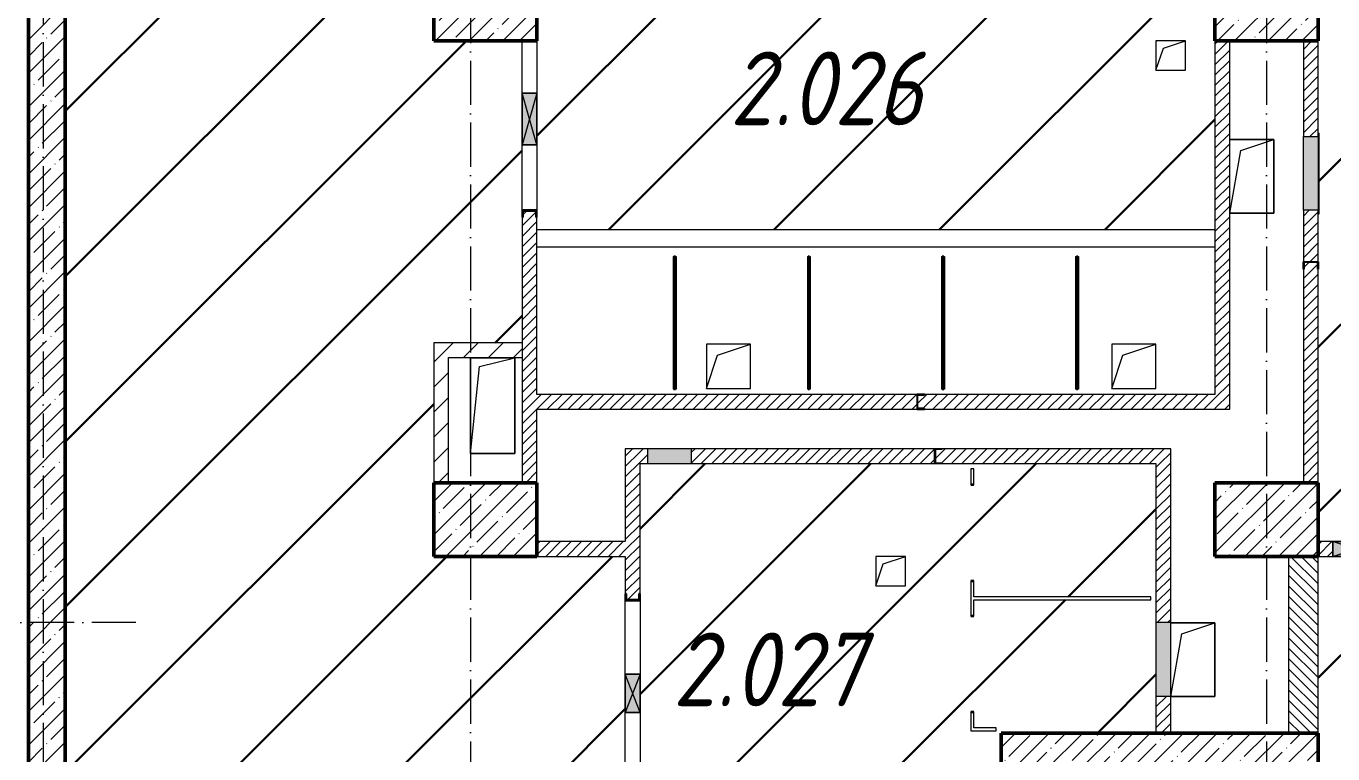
# Model space of a CAD drawing. Header units: millimetres. Extents: x -17017 to 628417, y -109036 to 199237.
# Drawn here: x 117995 to 126860, y 121754 to 126695 of the extents above; entities that cross this region are included whole.
import ezdxf

# ---------------------------------------------------------------- set-up
doc = ezdxf.new("R2010")
doc.units = ezdxf.units.MM
doc.linetypes.add('50_200_ШТРИХ_1Т_ш5_п1_п1_', pattern=[700, 500, -100, 0, -100])
for name, color, linetype, lineweight in [('3.1) ЖБ окна 1.2 м', 102, 'Continuous', 30), ('A-DETL-GENF-OTLN', 7, 'Continuous', 9), ('A-DOOR-OPNG-MCUT', 7, 'Continuous', 35), ('A-FLOR-____-OTLN', 7, 'Continuous', 9), ('A-GENM-____-MCUT', 7, 'Continuous', 25), ('A-GENM-____-OTLN', 7, 'Continuous', 9), ('A-GENM-____-OTLN-1', 7, 'Continuous', 25), ('A-GLAZ-____-OTLN', 7, 'Continuous', 9), ('A-WALL-____-MCUT', 7, 'Continuous', 13), ('A-WALL-____-MCUT-2', 7, 'Continuous', 50), ('A-WALL-____-OTLN', 7, 'Continuous', 9), ('A-WALL-____-PATT-1', 7, 'Continuous', 9), ('A-WALL-FNSH-MCUT-1', 7, 'Continuous', 9), ('I-WALL-____-OTLN', 7, 'Continuous', 9), ('S-COLS-____-MCUT', 7, 'Continuous', 50), ('S-COLS-____-OTLN', 7, 'Continuous', 9), ('S-GRID-____-OTLN-1', 7, '50_200_ШТРИХ_1Т_ш5_п1_п1_', 9), ('Марки помещений', 7, 'Continuous', 9), ('стяжа', 7, 'Continuous', 30)]:
    doc.layers.add(name, color=color, linetype=linetype, lineweight=lineweight)
doc.layers.add('A-DOOR-____-OTLN-1', color=7, linetype='Continuous', lineweight=9, true_color=0xffffff)
doc.layers.add('A-GLAZ-____-OTLN-1', color=7, linetype='Continuous', lineweight=9, true_color=0xc0c0c0)
doc.styles.add('ISOCPEUR_I_2', font='isocpeui.ttf', dxfattribs={"width": 0.85, "height": 2.3})
pattern_1 = [(45, (43259.71, 63713.66), (-35.35534, 35.35534), [])]
pattern_2 = [(45, (43259.71, 63713.66), (-114.04925, 114.04925), []), (45, (43373.76, 63713.66), (-114.04925, 114.04925), [201.612, -40.322, 3.353, -36.97])]
pattern_3 = [(45, (43259.71, 63713.66), (-84.85281, 84.85281), [])]

# ---------------------------------------------------------------- blocks, each defined once
blk = doc.blocks.new('DOR_ДУ_распашная__1Ст_Прямоугольная_ШЕР - Вн_650х2100h_Кабинки С_у-17949503-АР1_План отверстий 2 этажа в осях 1-64_Ю-ЯЯ')
at = {"layer": 'A-DOOR-OPNG-MCUT'}
for p, q in [((-325, 10), (-325, -10)), ((325, -10), (325, 10))]:
    blk.add_line(p, q, dxfattribs=at)
blk = doc.blocks.new('BSC_Колонна _Прямоугольная - 500х700-V106-АР1_План отверстий 2 этажа в осях 1-64_Ю-ЯЯ')
at = {"layer": 'S-COLS-____-OTLN'}
h = blk.add_hatch(dxfattribs=at)
h.set_pattern_fill('FP_119', color=256, style=0, pattern_type=2)
h.set_pattern_definition([(315, (-63131.04, 77850), (114.04925, 114.04925), []), (315, (-63131.04, 77735.95), (114.04925, 114.04925), [201.613, -40.323, 3.353, -36.97])])
h.paths.add_polyline_path([(-250, 350), (-250, -350), (250, -350), (250, 350)], flags=0)
at = {"layer": 'S-COLS-____-MCUT'}
for p, q in [((250, 350), (-250, 350)), ((-250, 350), (-250, -350)), ((250, -350), (250, 350)), ((-250, -350), (250, -350))]:
    blk.add_line(p, q, dxfattribs=at)
blk = doc.blocks.new('BSC_Колонна _Прямоугольная - 500х700-V107-АР1_План отверстий 2 этажа в осях 1-64_Ю-ЯЯ')
at = {"layer": 'S-COLS-____-OTLN'}
h = blk.add_hatch(dxfattribs=at)
h.set_pattern_fill('FP_120', color=256, style=0, pattern_type=2)
h.set_pattern_definition([(315, (-63131.04, 83150), (114.04925, 114.04925), []), (315, (-63131.04, 83035.95), (114.04925, 114.04925), [201.613, -40.323, 3.353, -36.97])])
h.paths.add_polyline_path([(-250, 350), (-250, -350), (250, -350), (250, 350)], flags=0)
at = {"layer": 'S-COLS-____-MCUT'}
for p, q in [((250, 350), (-250, 350)), ((-250, 350), (-250, -350)), ((250, -350), (250, 350)), ((-250, -350), (250, -350))]:
    blk.add_line(p, q, dxfattribs=at)
blk = doc.blocks.new('BSC_Колонна _Прямоугольная - 500х700-V126-АР1_План отверстий 2 этажа в осях 1-64_Ю-ЯЯ')
at = {"layer": 'S-COLS-____-OTLN'}
h = blk.add_hatch(dxfattribs=at)
h.set_pattern_fill('FP_139', color=256, style=0, pattern_type=2)
h.set_pattern_definition([(315, (-59631.04, 77850), (114.04925, 114.04925), []), (315, (-59631.04, 77735.95), (114.04925, 114.04925), [201.613, -40.323, 3.353, -36.97])])
h.paths.add_polyline_path([(-250, 350), (-250, -350), (250, -350), (250, 350)], flags=0)
at = {"layer": 'S-COLS-____-MCUT'}
for p, q in [((250, 350), (-250, 350)), ((-250, 350), (-250, -350)), ((250, -350), (250, 350)), ((-250, -350), (250, -350))]:
    blk.add_line(p, q, dxfattribs=at)
blk = doc.blocks.new('BSC_Колонна _Прямоугольная - 500х700-V127-АР1_План отверстий 2 этажа в осях 1-64_Ю-ЯЯ')
at = {"layer": 'S-COLS-____-OTLN'}
h = blk.add_hatch(dxfattribs=at)
h.set_pattern_fill('FP_140', color=256, style=0, pattern_type=2)
h.set_pattern_definition([(315, (-59631.04, 83150), (114.04925, 114.04925), []), (315, (-59631.04, 83035.95), (114.04925, 114.04925), [201.613, -40.323, 3.353, -36.97])])
h.paths.add_polyline_path([(-250, 350), (-250, -350), (250, -350), (250, 350)], flags=0)
at = {"layer": 'S-COLS-____-MCUT'}
for p, q in [((250, 350), (-250, 350)), ((-250, 350), (-250, -350)), ((250, -350), (250, 350)), ((-250, -350), (250, -350))]:
    blk.add_line(p, q, dxfattribs=at)
blk = doc.blocks.new('154_Стойка_СКБ_Швеллер - СМ-2180_100-28278414-АР1_План отверстий 2 этажа в осях 1-64_Ю-ЯЯ')
at = {"layer": 'A-GENM-____-MCUT'}
for p, q in [((171, 50), (125, 50)), ((125, 50), (125, -50)), ((129.5, 42.4), (171, 42.4)), ((129.5, -42.4), (129.5, 42.4)), ((171, 42.4), (171, 50)), ((125, -50), (171, -50)), ((171, -42.4), (129.5, -42.4)), ((171, -50), (171, -42.4))]:
    blk.add_line(p, q, dxfattribs=at)
blk = doc.blocks.new('154_Фахверк_СКБ_Швеллер - Тип_100_3960-28333271-АР1_План отверстий 2 этажа в осях 1-64_Ю-ЯЯ')
at = {"layer": 'A-GENM-____-MCUT'}
for p, q in [((125, 50), (175, 50)), ((125, -50), (125, 50)), ((128, 47), (128, -47)), ((175, 47), (128, 47)), ((175, 50), (175, 47)), ((175, -50), (125, -50)), ((128, -47), (175, -47)), ((175, -47), (175, -50))]:
    blk.add_line(p, q, dxfattribs=at)
blk = doc.blocks.new('154_Фахверк_СКБ_Швеллер - Тип_100_3960-28331862-АР1_План отверстий 2 этажа в осях 1-64_Ю-ЯЯ')
at = {"layer": 'A-GENM-____-MCUT'}
for p, q in [((175, 50), (125, 50)), ((125, 50), (125, -50)), ((128, 47), (175, 47)), ((128, -47), (128, 47)), ((175, 47), (175, 50)), ((125, -50), (175, -50)), ((175, -47), (128, -47)), ((175, -50), (175, -47))]:
    blk.add_line(p, q, dxfattribs=at)
blk = doc.blocks.new('131_Панель боковая - 900х1500-29281255-АР1_План отверстий 2 этажа в осях 1-64_Ю-ЯЯ')
at = {"layer": 'A-GENM-____-MCUT'}
for p, q in [((450, 5), (-450, 5)), ((-450, 5), (-450, -5)), ((450, -5), (450, 5)), ((-450, -5), (450, -5))]:
    blk.add_line(p, q, dxfattribs=at)
at = {"layer": 'A-GENM-____-OTLN'}
for p, q in [((-450, 10), (450, 10)), ((-450, 5), (-450, 10)), ((450, 10), (450, 5)), ((-450, -10), (-450, -5)), ((-450, -10), (450, -10)), ((450, -5), (450, -10))]:
    blk.add_line(p, q, dxfattribs=at)
blk = doc.blocks.new('AR_Отверстие Ниша - Лючок-32401897-АР1_План отверстий 2 этажа в осях 1-64_Ю-ЯЯ')
at = {"layer": 'A-GLAZ-____-OTLN'}
blk.add_hatch(color=256, dxfattribs=at).paths.add_polyline_path([(250, -50), (250, 50), (-250, 50), (-250, -50), (-158, -50)], flags=0)
for p, q in [((250, 50), (-250, 50)), ((-250, 50), (-250, -50)), ((250, -50), (250, 50)), ((-250, -50), (250, -50))]:
    blk.add_line(p, q, dxfattribs=at)
blk = doc.blocks.new('AR_Отверстие Ниша - Лючок-32401869-АР1_План отверстий 2 этажа в осях 1-64_Ю-ЯЯ')
at = {"layer": 'A-GLAZ-____-OTLN'}
blk.add_hatch(color=256, dxfattribs=at).paths.add_polyline_path([(250, 50), (-250, 50), (-250, -50), (250, -50)], flags=0)
for p, q in [((-250, 50), (250, 50)), ((-250, -50), (-250, 50)), ((250, 50), (250, -50)), ((250, -50), (-250, -50))]:
    blk.add_line(p, q, dxfattribs=at)
blk = doc.blocks.new('Л_Общий_Лючок - Лючок-29741473-АР1_План отверстий 2 этажа в осях 1-64_Ю-ЯЯ')
at = {"layer": 'A-GLAZ-____-OTLN-1'}
blk.add_hatch(color=256, dxfattribs=at).paths.add_polyline_path([(-24, -6), (524, -6), (524, 0), (-24, 0)], flags=0)
at = {"layer": 'A-GLAZ-____-OTLN'}
for p, q in [((-24, 0), (-24, -6)), ((524, 0), (524, -6)), ((-24, -6), (524, -6))]:
    blk.add_line(p, q, dxfattribs=at)
blk = doc.blocks.new('AR_Отверстие Ниша - Лючок-32401924-АР1_План отверстий 2 этажа в осях 1-64_Ю-ЯЯ')
at = {"layer": 'A-GLAZ-____-OTLN'}
blk.add_hatch(color=256, dxfattribs=at).paths.add_polyline_path([(150, -50), (150, 50), (-150, 50), (-150, -50)], flags=0)
for p, q in [((150, 50), (-150, 50)), ((-150, 50), (-150, -50)), ((150, -50), (150, 50)), ((-150, -50), (150, -50))]:
    blk.add_line(p, q, dxfattribs=at)
blk = doc.blocks.new('AR_Отверстие прямоугольное _в плите_ - AR_Отверстие прямоугольное _в плите_-30459333-АР1_План отверстий 2 этажа в осях 1-64_Ю-ЯЯ')
at = {"layer": 'A-GENM-____-OTLN'}
for p, q in [((150, 250), (-150, 250)), ((-75, 175), (150, 250)), ((150, -250), (150, 250)), ((-150, -250), (-75, 175)), ((-150, -250), (150, -250))]:
    blk.add_line(p, q, dxfattribs=at)
blk = doc.blocks.new('AR_Отверстие прямоугольное _в плите_ - AR_Отверстие прямоугольное _в плите_-30459207-АР1_План отверстий 2 этажа в осях 1-64_Ю-ЯЯ')
at = {"layer": 'A-GENM-____-OTLN'}
for p, q in [((100, 100), (-100, 100)), ((-100, 100), (-100, -100)), ((-50, 50), (100, 100)), ((100, -100), (100, 100)), ((-100, -100), (-50, 50)), ((-100, -100), (100, -100))]:
    blk.add_line(p, q, dxfattribs=at)
blk = doc.blocks.new('AR_Отверстие прямоугольное _в плите_ - AR_Отверстие прямоугольное _в плите_-30459341-АР1_План отверстий 2 этажа в осях 1-64_Ю-ЯЯ')
at = {"layer": 'A-GENM-____-OTLN'}
for p, q in [((150, 150), (-150, 150)), ((-150, 150), (-150, -150)), ((-75, 75), (150, 150)), ((150, -150), (150, 150)), ((-150, -150), (-75, 75)), ((-150, -150), (150, -150))]:
    blk.add_line(p, q, dxfattribs=at)
blk = doc.blocks.new('AR_Отверстие прямоугольное _в плите_ - AR_Отверстие прямоугольное _в плите_-30552792-АР1_План отверстий 2 этажа в осях 1-64_Ю-ЯЯ')
at = {"layer": 'A-GENM-____-OTLN'}
for p, q in [((150, 325), (-150, 325)), ((-150, 325), (-150, -325)), ((-90, 265), (150, 325)), ((150, -325), (150, 325)), ((-150, -325), (-90, 265)), ((-150, -325), (150, -325))]:
    blk.add_line(p, q, dxfattribs=at)
blk = doc.blocks.new('AR_Отверстие прямоугольное _в стене__БезПР - AR_Отверстие прямоугольное _в стене__БезПР-36789340-АР1_План отверстий 2 этажа в осях 1-64_Ю-ЯЯ')
at = {"layer": 'A-GLAZ-____-OTLN'}
blk.add_hatch(color=256, dxfattribs=at).paths.add_polyline_path([(175, -50), (175, 50), (-175, 50), (-175, -50)], flags=0)
at = {"layer": 'A-DETL-GENF-OTLN'}
for p, q in [((-175, -50), (-175, 50)), ((-175, 50), (175, 50)), ((175, 50), (-175, -50)), ((-175, 50), (175, -50)), ((175, 50), (-175, 50)), ((-175, 50), (-175, -50)), ((175, 50), (175, -50)), ((175, -50), (175, 50)), ((175, -50), (-175, -50)), ((-175, -50), (175, -50))]:
    blk.add_line(p, q, dxfattribs=at)
at = {"layer": 'A-GLAZ-____-OTLN'}
blk.add_line((175, 50), (-175, 50), dxfattribs=at)
blk = doc.blocks.new('AR_Отверстие прямоугольное _в стене__БезПР - AR_Отверстие прямоугольное _в стене__БезПР-36789349-АР1_План отверстий 2 этажа в осях 1-64_Ю-ЯЯ')
at = {"layer": 'A-GLAZ-____-OTLN'}
blk.add_hatch(color=256, dxfattribs=at).paths.add_polyline_path([(130, 50), (-130, 50), (-130, -50), (130, -50)], flags=0)
at = {"layer": 'A-DETL-GENF-OTLN'}
for p, q in [((-130, -50), (-130, 50)), ((-130, 50), (130, 50)), ((130, 50), (-130, -50)), ((-130, 50), (130, -50)), ((130, 50), (-130, 50)), ((-130, 50), (-130, -50)), ((130, 50), (130, -50)), ((130, -50), (130, 50)), ((130, -50), (-130, -50)), ((-130, -50), (130, -50))]:
    blk.add_line(p, q, dxfattribs=at)
at = {"layer": 'A-GLAZ-____-OTLN'}
blk.add_line((130, 50), (-130, 50), dxfattribs=at)
blk = doc.blocks.new('AR_Отверстие прямоугольное _в стене__БезПР - AR_Отверстие прямоугольное _в стене__БезПР-36427836-АР1_План отверстий 2 этажа в осях 1-64_Ю-ЯЯ')
at = {"layer": 'A-GLAZ-____-OTLN'}
blk.add_hatch(color=256, dxfattribs=at).paths.add_polyline_path([(150, 50), (-150, 50), (-150, -50), (150, -50)], flags=0)
at = {"layer": 'A-DETL-GENF-OTLN'}
for p, q in [((-150, -50), (-150, 50)), ((-150, 50), (150, 50)), ((150, 50), (-150, -50)), ((-150, 50), (150, -50)), ((150, 50), (-150, 50)), ((-150, 50), (-150, -50)), ((150, 50), (150, -50)), ((150, -50), (150, 50)), ((150, -50), (-150, -50)), ((-150, -50), (150, -50))]:
    blk.add_line(p, q, dxfattribs=at)
at = {"layer": 'A-GLAZ-____-OTLN'}
blk.add_line((150, 50), (-150, 50), dxfattribs=at)
blk = doc.blocks.new('2этаж')
at = {"layer": 'S-GRID-____-OTLN-1', "color": 251, "ltscale": 0.6, "true_color": 0x636466}
for p, q in [((62158.3, 549908.8), (62158.3, 498997)), ((67558.3, 549908.8), (67558.3, 498997)), ((59258.3, 549613.9), (59258.3, 499306.9)), ((59888.4, 517947), (-20260.4, 517947))]:
    blk.add_line(p, q, dxfattribs=at)

msp = doc.modelspace()

# ---------------------------------------------------------------- hatches: boundary and pattern name
at = {"layer": 'A-WALL-____-PATT-1'}
h = msp.add_hatch(dxfattribs=at)
h.set_pattern_fill('FP_13', color=256, style=0, pattern_type=2)
h.set_pattern_definition(pattern_2)
h.paths.add_polyline_path([(118009.7, 118844.7), (118259.7, 118844.7), (118259.7, 126894.7), (118009.7, 126894.7), (118009.7, 119323.8)], flags=0)
h = msp.add_hatch(dxfattribs=at)
h.set_pattern_fill('FP_5', color=256, style=0, pattern_type=2)
h.set_pattern_definition(pattern_1)
h.paths.add_polyline_path([(126059.7, 124094.7), (126159.7, 124094.7), (126159.7, 126594.7), (126059.7, 126594.7), (126059.7, 124167.1)], flags=0)
h = msp.add_hatch(dxfattribs=at)
h.set_pattern_fill('FP_5', color=256, style=0, pattern_type=2)
h.set_pattern_definition(pattern_1)
h.paths.add_polyline_path([(126659.7, 123594.7), (126759.7, 123594.7), (126759.7, 125044.7), (126756.7, 125044.7), (126756.7, 125091.7), (126662.7, 125091.7), (126662.7, 125044.7), (126659.7, 125044.7), (126659.7, 124167.1)], flags=0)
h.paths.add_polyline_path([(126756.7, 125094.7), (126759.7, 125094.7), (126759.7, 125444.7), (126659.7, 125444.7), (126659.7, 125094.7), (126662.9, 125094.7)], flags=0)
h.paths.add_polyline_path([(126659.7, 125944.7), (126759.7, 125944.7), (126759.7, 126594.7), (126659.7, 126594.7)], flags=0)
h = msp.add_hatch(dxfattribs=at)
h.set_pattern_fill('FP_5', color=256, style=0, pattern_type=2)
h.set_pattern_definition(pattern_1)
h.paths.add_polyline_path([(121459.7, 123594.7), (121459.7, 125398.7), (121452.1, 125398.7), (121452.1, 125440.2), (121367.3, 125440.2), (121367.3, 125398.7), (121359.7, 125398.7), (121359.7, 123594.7)], flags=0)
h = msp.add_hatch(dxfattribs=at)
h.set_pattern_fill('FP_4', color=256, style=0, pattern_type=2)
h.set_pattern_definition(pattern_3)
h.paths.add_polyline_path([(120859.7, 123594.7), (120859.7, 124544.7), (120759.7, 124544.7), (120759.7, 123594.7)], flags=0)
h = msp.add_hatch(dxfattribs=at)
h.set_pattern_fill('FP_4', color=256, style=0, pattern_type=2)
h.set_pattern_definition(pattern_3)
h.paths.add_polyline_path([(120859.7, 124444.7), (121359.7, 124444.7), (121359.7, 124544.7), (120859.7, 124544.7)], flags=0)
h = msp.add_hatch(dxfattribs=at)
h.set_pattern_fill('FP_5', color=256, style=0, pattern_type=2)
h.set_pattern_definition(pattern_1)
h.paths.add_polyline_path([(126059.7, 124094.7), (126059.7, 124194.7), (124089.7, 124194.7), (124089.7, 124191.7), (124042.7, 124191.7), (124042.7, 124097.7), (124089.7, 124097.7), (124089.7, 124094.7), (124549.6, 124094.7)], flags=0)
h.paths.add_polyline_path([(124039.7, 124094.7), (124039.7, 124194.7), (121459.7, 124194.7), (121459.7, 124094.7), (122782.1, 124094.7)], flags=0)
h = msp.add_hatch(dxfattribs=at)
h.set_pattern_fill('FP_5', color=256, style=0, pattern_type=2)
h.set_pattern_definition(pattern_1)
h.paths.add_polyline_path([(122159.7, 119094.7), (122159.7, 120644.7), (122059.7, 120644.7), (122059.7, 119094.7)], flags=0)
h.paths.add_polyline_path([(122067.3, 121094.7), (122159.7, 121094.7), (122159.7, 121598.7), (122152.1, 121598.7), (122152.1, 121640.2), (122067.3, 121640.2), (122067.3, 121598.7), (122059.7, 121598.7), (122059.7, 121094.7)], flags=0)
h.paths.add_polyline_path([(122067.3, 122799.2), (122152.1, 122799.2), (122152.1, 122840.7), (122159.7, 122840.7), (122159.7, 123824.7), (122059.7, 123824.7), (122059.7, 122840.7), (122067.3, 122840.7)], flags=0)
h = msp.add_hatch(dxfattribs=at)
h.set_pattern_fill('FP_5', color=256, style=0, pattern_type=2)
h.set_pattern_definition(pattern_1)
h.paths.add_polyline_path([(125759.7, 123724.7), (125759.7, 123824.7), (124209.7, 123824.7), (124209.7, 123821.7), (124162.7, 123821.7), (124162.7, 123727.7), (124209.7, 123727.7), (124209.7, 123724.7), (125659.7, 123724.7)], flags=0)
h.paths.add_polyline_path([(124159.7, 123724.7), (124159.7, 123824.7), (122509.7, 123824.7), (122509.7, 123724.7), (122782.1, 123724.7)], flags=0)
h.paths.add_polyline_path([(122209.7, 123724.7), (122209.7, 123824.7), (122159.7, 123824.7), (122159.7, 123724.7)], flags=0)
h = msp.add_hatch(dxfattribs=at)
h.set_pattern_fill('FP_5', color=256, style=0, pattern_type=2)
h.set_pattern_definition(pattern_1)
h.paths.add_polyline_path([(125659.7, 121894.7), (125759.7, 121894.7), (125759.7, 122144.7), (125659.7, 122144.7)], flags=0)
h.paths.add_polyline_path([(125659.7, 122644.7), (125759.7, 122644.7), (125759.7, 123724.7), (125659.7, 123724.7)], flags=0)
h = msp.add_hatch(dxfattribs=at)
h.set_pattern_fill('FP_5', color=256, style=0, pattern_type=2)
h.set_pattern_definition(pattern_1)
h.paths.add_polyline_path([(122059.7, 123094.7), (122059.7, 123194.7), (121459.7, 123194.7), (121459.7, 123094.7)], flags=0)
h = msp.add_hatch(dxfattribs=at)
h.set_pattern_fill('FP_5', color=256, style=0, pattern_type=2)
h.set_pattern_definition(pattern_1)
h.paths.add_polyline_path([(129155.7, 123094.7), (129309.7, 123094.7), (129309.7, 123194.7), (129155.7, 123194.7), (129155.7, 123187.1), (129114.2, 123187.1), (129114.2, 123102.3), (129155.7, 123102.3)], flags=0)
h.paths.add_polyline_path([(127159.7, 123094.7), (127913.7, 123094.7), (127913.7, 123102.3), (127955.2, 123102.3), (127955.2, 123187.1), (127913.7, 123187.1), (127913.7, 123194.7), (127159.7, 123194.7), (127159.7, 123102.3)], flags=0)
h.paths.add_polyline_path([(126859.7, 123094.7), (126859.7, 123194.7), (126759.7, 123194.7), (126759.7, 123094.7)], flags=0)
h = msp.add_hatch(dxfattribs=at)
h.set_pattern_fill('FP_6', color=256, style=0, pattern_type=2)
h.set_pattern_definition([(135, (43259.71, 63713.66), (-35.35534, -35.35534), [])])
h.paths.add_polyline_path([(126759.7, 121894.7), (126759.7, 123094.7), (126559.7, 123094.7), (126559.7, 121894.7)], flags=0)
h = msp.add_hatch(dxfattribs=at)
h.set_pattern_fill('FP_13', color=256, style=0, pattern_type=2)
h.set_pattern_definition(pattern_2)
h.paths.add_polyline_path([(124609.7, 119144.7), (124859.7, 119144.7), (124859.7, 121894.7), (124609.7, 121894.7), (124609.7, 120938.3)], flags=0)
h = msp.add_hatch(dxfattribs=at)
h.set_pattern_fill('FP_13', color=256, style=0, pattern_type=2)
h.set_pattern_definition(pattern_2)
h.paths.add_polyline_path([(126759.7, 121644.7), (126759.7, 121894.7), (124859.7, 121894.7), (124859.7, 121644.7), (126317.1, 121644.7)], flags=0)
at = {"layer": 'стяжа'}
h = msp.add_hatch(dxfattribs=at)
h.set_pattern_fill('ANSI31', color=5, scale=250)
h.paths.add_polyline_path([(121359.7, 125889.7), (121359.7, 126239.7), (121359.7, 126594.7), (120759.7, 126594.7), (120759.7, 127094.7), (120859.7, 127094.7), (120859.7, 127794.7), (118269.7, 127794.7), (118269.7, 126894.7), (118259.7, 126894.7), (118259.7, 119094.7), (118484.7, 119094.7), (118484.7, 119100.7), (118559.7, 119100.7), (118565.7, 119100.7), (118634.7, 119100.7), (118709.7, 119094.7), (119409.7, 119094.7), (119634.7, 119094.7), (119634.7, 119100.7), (119703.7, 119100.7), (119709.7, 119100.7), (119784.7, 119100.7), (119909.7, 119094.7), (120609.7, 119094.7), (120759.7, 119094.7), (120759.7, 119394.7), (121259.7, 119394.7), (121259.7, 119094.7), (122059.7, 119094.7), (122059.7, 120644.7), (122059.7, 121094.7), (122059.7, 121598.7), (122059.7, 121644.7), (122059.7, 122034.7), (122059.7, 122294.7), (122059.7, 122794.7), (122059.7, 122840.7), (122059.7, 123094.7), (121459.7, 123094.7), (120759.7, 123094.7), (120759.7, 123594.7), (120759.7, 124544.7), (121359.7, 124544.7), (121359.7, 125398.7), (121359.7, 125444.7)])
h.paths.add_polyline_path([(126059.7, 126594.7), (126059.7, 127094.7), (126059.7, 127794.7), (125484.7, 127794.7), (124859.7, 127794.7), (123759.7, 127794.7), (123234.7, 127794.7), (123234.7, 127788.7), (123159.7, 127788.7), (121659.7, 127794.7), (121459.7, 127794.7), (121459.7, 127094.7), (121459.7, 126594.7), (121459.7, 126239.7), (121459.7, 125889.7), (121459.7, 125444.7), (121459.7, 125398.7), (121459.7, 125314.7), (126059.7, 125314.7)])
h.paths.add_polyline_path([(125659.7, 126394.7), (125659.7, 126594.7), (125859.7, 126594.7), (125859.7, 126394.7)], flags=16)
h.paths.add_polyline_path([(125659.7, 122644.7), (125659.7, 123724.7), (124209.7, 123724.7), (124159.7, 123724.7), (122509.7, 123724.7), (122209.7, 123724.7), (122159.7, 123724.7), (122159.7, 122840.7), (122159.7, 122794.7), (122159.7, 122294.7), (122159.7, 122034.7), (122159.7, 121644.7), (122159.7, 121598.7), (122159.7, 121194.7), (123709.7, 121194.7), (123709.7, 121619.7), (123809.7, 121619.7), (123809.7, 121194.7), (124609.7, 121194.7), (124609.7, 121894.7), (125659.7, 121894.7), (125659.7, 122144.7)])
h.paths.add_polyline_path([(123759.7, 122894.4), (123759.7, 123094.4), (123959.7, 123094.4), (123959.7, 122894.4)], flags=16)
h.paths.add_polyline_path([(124404.7, 122039.7), (124424.7, 122039.7), (124424.7, 121929.7), (124574.7, 121929.7), (124574.7, 121909.7), (124404.7, 121909.7)], flags=16)
h.paths.add_polyline_path([(124404.7, 122689.7), (124404.7, 122929.7), (124424.7, 122929.7), (124424.7, 122819.7), (125624.7, 122819.7), (125624.7, 122799.7), (124424.7, 122799.7), (124424.7, 122689.7)], flags=16)
h.paths.add_polyline_path([(124404.7, 123579.7), (124404.7, 123689.7), (124424.7, 123689.7), (124424.7, 123579.7)], flags=16)
h.paths.add_polyline_path([(124259.7, 120344.7), (124259.7, 121094.7), (123809.7, 121094.7), (123809.7, 120319.7), (123709.7, 120319.7), (123709.7, 121094.7), (122159.7, 121094.7), (122159.7, 120644.7), (122159.7, 119094.7), (122384.7, 119094.7), (122384.7, 119100.7), (122459.7, 119100.7), (122465.7, 119100.7), (122534.7, 119100.7), (123384.7, 119095.2), (123384.7, 119100.7), (123453.7, 119100.7), (123459.7, 119100.7), (123534.7, 119100.7), (123869.7, 119094.7), (124219.7, 119094.7), (124259.7, 119094.7), (124259.7, 119844.7)])
h = msp.add_hatch(dxfattribs=at)
h.set_pattern_fill('ANSI31', color=5, scale=250)
h.paths.add_polyline_path([(132309.7, 120994.7), (132303.7, 120994.7), (132303.7, 121069.7), (132309.7, 123094.7), (131809.7, 123094.7), (131809.7, 123494.7), (130655.7, 123494.7), (130609.7, 123494.7), (129609.7, 123494.7), (129563.7, 123494.7), (129409.7, 123494.7), (129409.7, 121144.7), (129409.7, 121094.7), (129409.7, 119094.7), (129534.7, 119094.7), (129534.7, 119100.7), (129609.7, 119100.7), (129615.7, 119100.7), (129684.7, 119100.7), (129919.7, 119094.7), (130369.7, 119094.7), (130759.7, 119094.7), (130809.7, 119094.7), (130924.7, 119094.7), (131124.7, 119094.7), (132009.7, 119094.7), (132009.7, 119394.7), (132309.7, 119394.7), (132309.7, 119719.7), (132303.7, 119719.7), (132303.7, 119794.7)])
h.paths.add_polyline_path([(129309.7, 123094.7), (129155.7, 123094.7), (129109.7, 123094.7), (127959.7, 123094.7), (127913.7, 123094.7), (127159.7, 123094.7), (126859.7, 123094.7), (126759.7, 123094.7), (126759.7, 121894.7), (126759.7, 121644.7), (126759.7, 119394.7), (126759.7, 119094.7), (126859.7, 119094.7), (127159.7, 119094.7), (127884.7, 119094.7), (127884.7, 119100.7), (127959.7, 119100.7), (127965.7, 119100.7), (128034.7, 119100.7), (128269.7, 119094.7), (128719.7, 119094.7), (129034.7, 119094.7), (129034.7, 119100.7), (129103.7, 119100.7), (129109.7, 119100.7), (129184.7, 119100.7), (129309.7, 119098.6), (129309.7, 121094.7), (129309.7, 121144.7)])
h.paths.add_polyline_path([(129309.7, 126994.7), (129109.7, 126994.7), (128609.7, 126994.7), (126759.7, 126994.7), (126759.7, 126594.7), (126759.7, 125968.7), (126765.7, 125968.7), (126765.7, 125420.7), (126759.7, 125094.7), (126759.7, 125044.7), (126759.7, 123594.7), (126759.7, 123194.7), (126859.7, 123194.7), (127159.7, 123194.7), (127913.7, 123194.7), (127959.7, 123194.7), (129109.7, 123194.7), (129155.7, 123194.7), (129309.7, 123194.7), (129309.7, 124814.7), (129309.7, 125074.7), (129309.7, 125294.7), (129309.7, 125344.7)])
h.paths.add_polyline_path([(128784.7, 126394.7), (128784.7, 126594.7), (128984.7, 126594.7), (128984.7, 126394.7)], flags=16)
h.paths.add_polyline_path([(132309.7, 126594.7), (131809.7, 126594.7), (131809.7, 126994.7), (129409.7, 126994.7), (129409.7, 125344.7), (129409.7, 125294.7), (129409.7, 125074.7), (129409.7, 124814.7), (129409.7, 123594.7), (129563.7, 123594.7), (129609.7, 123594.7), (130609.7, 123594.7), (130655.7, 123594.7), (131809.7, 123594.7), (131809.7, 123974.7), (131809.7, 124474.7), (131809.7, 125144.7), (132309.7, 125144.7)])
h.paths.add_polyline_path([(131959.7, 125194.5), (131959.7, 125394.5), (132159.7, 125394.5), (132159.7, 125194.5)], flags=16)

# ---------------------------------------------------------------- linework, layer by layer
at = {"layer": 'A-FLOR-____-OTLN'}
for p, q in [((126159.7, 125924.7), (126459.7, 125924.7)), ((126459.7, 125924.7), (126459.7, 125424.7)), ((126459.7, 125424.7), (126159.7, 125424.7)), ((121009.7, 124443.4), (121309.7, 124443.4)), ((121009.7, 123793.4), (121009.7, 124443.4)), ((121309.7, 124443.4), (121309.7, 123793.4)), ((121309.7, 123793.4), (121009.7, 123793.4)), ((125759.7, 122644.4), (126059.7, 122644.4)), ((126059.7, 122644.4), (126059.7, 122144.4)), ((126059.7, 122144.4), (125759.7, 122144.4))]:
    msp.add_line(p, q, dxfattribs=at)
at = {"layer": 'A-WALL-____-MCUT'}
for p, q in [((126559.7, 123094.7), (126559.7, 121894.7)), ((126759.7, 121894.7), (126759.7, 123094.7))]:
    msp.add_line(p, q, dxfattribs=at)
at = {"layer": 'A-WALL-____-MCUT-2'}
for p, q in [((118009.7, 126894.7), (118009.7, 118844.7)), ((118259.7, 118844.7), (118259.7, 126894.7)), ((124609.7, 121894.7), (124609.7, 119144.7)), ((126759.7, 121894.7), (124609.7, 121894.7)), ((126759.7, 121644.7), (126759.7, 121894.7))]:
    msp.add_line(p, q, dxfattribs=at)
at = {"layer": 'A-WALL-____-OTLN'}
for p, q in [((121459.7, 125314.7), (126059.7, 125314.7)), ((126059.7, 125194.7), (121459.7, 125194.7))]:
    msp.add_line(p, q, dxfattribs=at)
at = {"layer": 'A-WALL-FNSH-MCUT-1'}
for p, q in [((126059.7, 126594.7), (126059.7, 124194.7)), ((126159.7, 124094.7), (126159.7, 126594.7)), ((126659.7, 126594.7), (126659.7, 125944.7)), ((126759.7, 125944.7), (126759.7, 126594.7)), ((126659.7, 125444.7), (126659.7, 125094.7)), ((126759.7, 125094.7), (126759.7, 125444.7)), ((121359.7, 125398.7), (121359.7, 123594.7)), ((121459.7, 124194.7), (121459.7, 125398.7)), ((126659.7, 125044.7), (126659.7, 123594.7)), ((126759.7, 123594.7), (126759.7, 125044.7)), ((120759.7, 124544.7), (120759.7, 123594.7)), ((121359.7, 124544.7), (120759.7, 124544.7)), ((120859.7, 123594.7), (120859.7, 124444.7)), ((120859.7, 124444.7), (121359.7, 124444.7)), ((124039.7, 124194.7), (121459.7, 124194.7)), ((126059.7, 124194.7), (124089.7, 124194.7)), ((121459.7, 124094.7), (124039.7, 124094.7)), ((121459.7, 123594.7), (121459.7, 124094.7)), ((124089.7, 124094.7), (126159.7, 124094.7)), ((122059.7, 123824.7), (122059.7, 123194.7)), ((122209.7, 123824.7), (122059.7, 123824.7)), ((124159.7, 123824.7), (122509.7, 123824.7)), ((125759.7, 123824.7), (124209.7, 123824.7)), ((125759.7, 122644.7), (125759.7, 123824.7)), ((122159.7, 123724.7), (122209.7, 123724.7)), ((122159.7, 122840.7), (122159.7, 123724.7)), ((122509.7, 123724.7), (124159.7, 123724.7)), ((124209.7, 123724.7), (125659.7, 123724.7)), ((124404.7, 123689.7), (124404.7, 123579.7)), ((124424.7, 123689.7), (124404.7, 123689.7)), ((124424.7, 123579.7), (124424.7, 123689.7)), ((125659.7, 123724.7), (125659.7, 122644.7)), ((122059.7, 123194.7), (121459.7, 123194.7)), ((126859.7, 123194.7), (126759.7, 123194.7)), ((121459.7, 123094.7), (122059.7, 123094.7)), ((122059.7, 123094.7), (122059.7, 122840.7)), ((126759.7, 123094.7), (126859.7, 123094.7)), ((124404.7, 122929.7), (124404.7, 122689.7)), ((124424.7, 122819.7), (124424.7, 122929.7)), ((125624.7, 122819.7), (124424.7, 122819.7)), ((124424.7, 122689.7), (124424.7, 122799.7)), ((124424.7, 122799.7), (125624.7, 122799.7)), ((125624.7, 122799.7), (125624.7, 122819.7)), ((125659.7, 122144.7), (125659.7, 121894.7)), ((125759.7, 121894.7), (125759.7, 122144.7)), ((124404.7, 122039.7), (124404.7, 121909.7)), ((124424.7, 121929.7), (124424.7, 122039.7)), ((124404.7, 121909.7), (124574.7, 121909.7)), ((124574.7, 121929.7), (124424.7, 121929.7)), ((124574.7, 121909.7), (124574.7, 121929.7))]:
    msp.add_line(p, q, dxfattribs=at)
at = {"layer": 'I-WALL-____-OTLN'}
for p, q in [((121359.7, 126239.7), (121359.7, 126594.7)), ((121459.7, 126594.7), (121459.7, 126239.7)), ((121359.7, 125444.7), (121359.7, 125889.7)), ((121459.7, 125889.7), (121459.7, 125444.7)), ((122059.7, 122294.7), (122059.7, 122794.7)), ((122159.7, 122794.7), (122159.7, 122294.7)), ((122059.7, 121644.7), (122059.7, 122034.7)), ((122159.7, 122034.7), (122159.7, 121644.7))]:
    msp.add_line(p, q, dxfattribs=at)

# ---------------------------------------------------------------- block references
at = {"layer": '3.1) ЖБ окна 1.2 м'}
msp.add_blockref('2этаж', (58851.4, -395302.3), dxfattribs=at)
at = {"layer": 'A-DOOR-____-OTLN-1', "rotation": 89.99999999999966}
for p in [(124414.7, 123254.7), (124414.7, 122364.7)]:
    msp.add_blockref('DOR_ДУ_распашная__1Ст_Прямоугольная_ШЕР - Вн_650х2100h_Кабинки С_у-17949503-АР1_План отверстий 2 этажа в осях 1-64_Ю-ЯЯ', p, dxfattribs=at)
at = {"layer": 'A-GENM-____-OTLN'}
for name, p in [('AR_Отверстие прямоугольное _в плите_ - AR_Отверстие прямоугольное _в плите_-30459207-АР1_План отверстий 2 этажа в осях 1-64_Ю-ЯЯ', (125759.7, 126494.7)), ('AR_Отверстие прямоугольное _в плите_ - AR_Отверстие прямоугольное _в плите_-30459333-АР1_План отверстий 2 этажа в осях 1-64_Ю-ЯЯ', (126309.7, 125674.7)), ('AR_Отверстие прямоугольное _в плите_ - AR_Отверстие прямоугольное _в плите_-30459341-АР1_План отверстий 2 этажа в осях 1-64_Ю-ЯЯ', (122759.7, 124384.8)), ('AR_Отверстие прямоугольное _в плите_ - AR_Отверстие прямоугольное _в плите_-30459341-АР1_План отверстий 2 этажа в осях 1-64_Ю-ЯЯ', (125509.7, 124384.8)), ('AR_Отверстие прямоугольное _в плите_ - AR_Отверстие прямоугольное _в плите_-30552792-АР1_План отверстий 2 этажа в осях 1-64_Ю-ЯЯ', (121159.7, 124118.4)), ('AR_Отверстие прямоугольное _в плите_ - AR_Отверстие прямоугольное _в плите_-30459207-АР1_План отверстий 2 этажа в осях 1-64_Ю-ЯЯ', (123859.7, 122994.4)), ('AR_Отверстие прямоугольное _в плите_ - AR_Отверстие прямоугольное _в плите_-30459333-АР1_План отверстий 2 этажа в осях 1-64_Ю-ЯЯ', (125909.7, 122394.4))]:
    msp.add_blockref(name, p, dxfattribs=at)
at = {"layer": 'A-GENM-____-OTLN', "rotation": 270.0000000000003}
for p in [(122394.7, 124679.7), (123304.7, 124679.7), (124214.7, 124679.7), (125124.7, 124679.7)]:
    msp.add_blockref('131_Панель боковая - 900х1500-29281255-АР1_План отверстий 2 этажа в осях 1-64_Ю-ЯЯ', p, dxfattribs=at)
at = {"layer": 'A-GENM-____-OTLN-1'}
for name, p, rotation in [('154_Стойка_СКБ_Швеллер - СМ-2180_100-28278414-АР1_План отверстий 2 этажа в осях 1-64_Ю-ЯЯ', (121409.7, 125569.7), 269.9999999999999), ('154_Фахверк_СКБ_Швеллер - Тип_100_3960-28333271-АР1_План отверстий 2 этажа в осях 1-64_Ю-ЯЯ', (126709.7, 125219.7), 269.9999999999999), ('154_Стойка_СКБ_Швеллер - СМ-2180_100-28278414-АР1_План отверстий 2 этажа в осях 1-64_Ю-ЯЯ', (122109.7, 122669.7), 89.99999999999987)]:
    msp.add_blockref(name, p, dxfattribs=dict(at, rotation=rotation))
for name, p in [('154_Фахверк_СКБ_Швеллер - Тип_100_3960-28331862-АР1_План отверстий 2 этажа в осях 1-64_Ю-ЯЯ', (123914.7, 124144.7)), ('154_Фахверк_СКБ_Швеллер - Тип_100_3960-28333271-АР1_План отверстий 2 этажа в осях 1-64_Ю-ЯЯ', (124034.7, 123774.7))]:
    msp.add_blockref(name, p, dxfattribs=at)
at = {"layer": 'A-GLAZ-____-OTLN'}
for name, p, rotation in [('AR_Отверстие прямоугольное _в стене__БезПР - AR_Отверстие прямоугольное _в стене__БезПР-36789340-АР1_План отверстий 2 этажа в осях 1-64_Ю-ЯЯ', (121409.7, 126064.7), 269.9999999999999), ('AR_Отверстие Ниша - Лючок-32401869-АР1_План отверстий 2 этажа в осях 1-64_Ю-ЯЯ', (126709.7, 125694.7), 269.9999999999999), ('Л_Общий_Лючок - Лючок-29741473-АР1_План отверстий 2 этажа в осях 1-64_Ю-ЯЯ', (126759.7, 125444.7), 89.9999999999999), ('AR_Отверстие прямоугольное _в стене__БезПР - AR_Отверстие прямоугольное _в стене__БезПР-36427836-АР1_План отверстий 2 этажа в осях 1-64_Ю-ЯЯ', (127009.7, 123144.7), 180), ('AR_Отверстие Ниша - Лючок-32401897-АР1_План отверстий 2 этажа в осях 1-64_Ю-ЯЯ', (125709.7, 122394.7), 270.0000000000001), ('AR_Отверстие прямоугольное _в стене__БезПР - AR_Отверстие прямоугольное _в стене__БезПР-36789349-АР1_План отверстий 2 этажа в осях 1-64_Ю-ЯЯ', (122109.7, 122164.7), 269.9999999999999)]:
    msp.add_blockref(name, p, dxfattribs=dict(at, rotation=rotation))
msp.add_blockref('AR_Отверстие Ниша - Лючок-32401924-АР1_План отверстий 2 этажа в осях 1-64_Ю-ЯЯ', (122359.7, 123774.7), dxfattribs=at)
at = {"layer": 'S-COLS-____-OTLN', "rotation": 89.9999999999999}
for name, p in [('BSC_Колонна _Прямоугольная - 500х700-V106-АР1_План отверстий 2 этажа в осях 1-64_Ю-ЯЯ', (121109.7, 126844.7)), ('BSC_Колонна _Прямоугольная - 500х700-V107-АР1_План отверстий 2 этажа в осях 1-64_Ю-ЯЯ', (126409.7, 126844.7)), ('BSC_Колонна _Прямоугольная - 500х700-V126-АР1_План отверстий 2 этажа в осях 1-64_Ю-ЯЯ', (121109.7, 123344.7)), ('BSC_Колонна _Прямоугольная - 500х700-V127-АР1_План отверстий 2 этажа в осях 1-64_Ю-ЯЯ', (126409.7, 123344.7))]:
    msp.add_blockref(name, p, dxfattribs=at)

# ---------------------------------------------------------------- texts
at = {"layer": 'Марки помещений', "char_height": 500, "width": 785.654, "attachment_point": 1, "style": 'ISOCPEUR_I_2'}
for s, insert in [('2.026', (122769.3, 126522)), ('2.027', (122381.9, 122577.3))]:
    msp.add_mtext(s, dxfattribs=dict(at, insert=insert))

doc.saveas('drawing.dxf')
